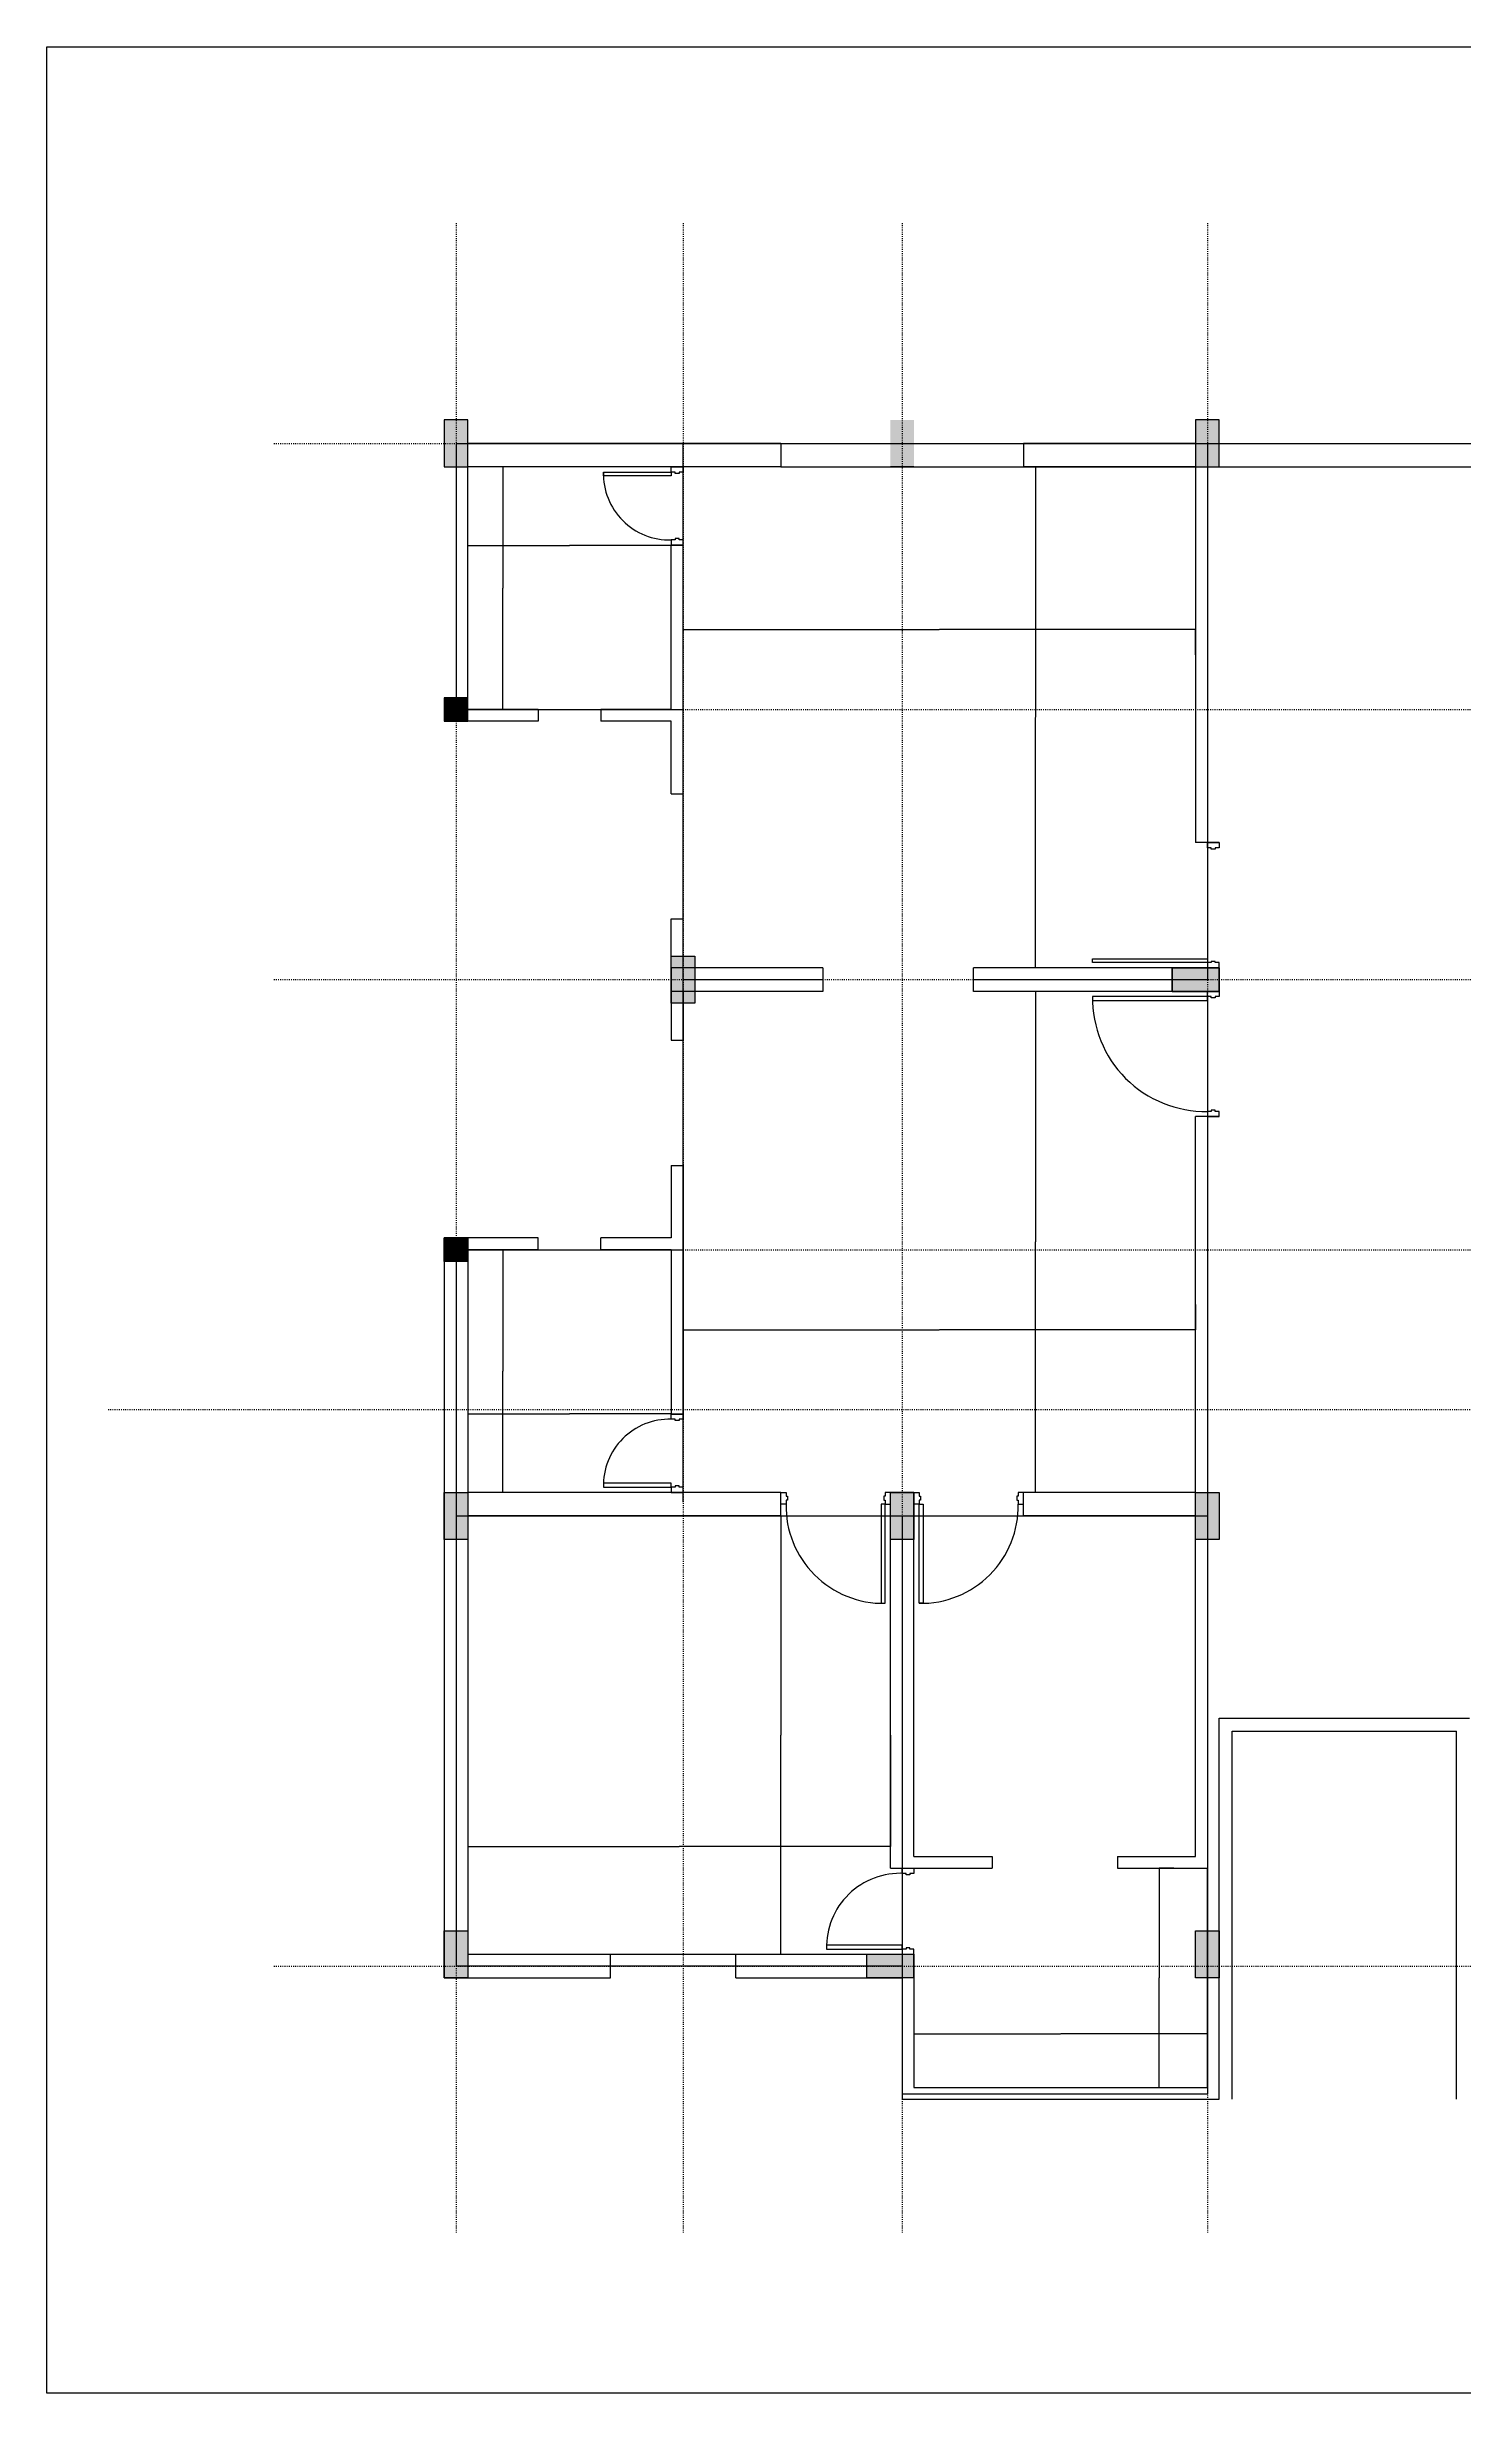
# Model space of a CAD drawing. Header units: metres. Extents: x -72765 to 212724, y -99942 to -66417.
# Drawn here: x 146767 to 166589, y -99452 to -66621 of the extents above; entities that cross this region are included whole.
import ezdxf

# ---------------------------------------------------------------- set-up
doc = ezdxf.new("R2010")
doc.units = ezdxf.units.M
doc.header["$MEASUREMENT"] = 0
doc.linetypes.add('ACAD_ISO03W100', pattern=[30, 12, -18])
for name, color, linetype in [('Beam', 6, 'Continuous'), ('column', 1, 'Continuous'), ('Column_Centreline', 254, 'ACAD_ISO03W100'), ('dim', 192, 'Continuous'), ('Door', 3, 'Continuous')]:
    doc.layers.add(name, color=color, linetype=linetype)
doc.layers.add('Wall', color=7, linetype='Continuous', lineweight=30)
doc.styles.get("Standard").update_dxf_attribs({"font": 'arial.ttf'})
doc.dimstyles.get("Standard").update_dxf_attribs({"dimtxt": 0.18, "dimasz": 0.18, "dimexe": 0.18, "dimexo": 0.0625, "dimgap": 0.09, "dimtad": 0, "dimtih": 1, "dimtoh": 1, "dimdec": 1, "dimzin": 0, "dimdsep": 46, "dimlunit": 4, "dimtxsty": 'Standard', "dimcen": 0.09, "dimadec": 0, "dimazin": 0, "dimtfac": 1, "dimtdec": 1, "dimtofl": 0, "dimtmove": 0, "dimatfit": 3, "dimfxl": 1, "dimtolj": 1, "dimtzin": 0, "dimarcsym": 0})

# ---------------------------------------------------------------- blocks, each defined once
blk = doc.blocks.new('*D367')
at = {"layer": 'Defpoints', "color": 0, "transparency": 16777216}
for p in [(161301.3168988183, -72496.71593495071), (160606.52063097, -79508.13245123268), (161301.3168988183, -79508.13245123268)]:
    blk.add_point(p, dxfattribs=at)
at = {"layer": 'dim', "color": 0, "lineweight": -2, "transparency": 16777216}
for p, q in [((161301.2543988183, -72496.71593495071), (160606.34063097, -72496.71593495071)), ((160606.52063097, -72496.8959349507), (160606.52063097, -76002.12186021313)), ((160606.52063097, -79507.95245123269), (160606.52063097, -76002.72652597028)), ((161301.2543988183, -79508.13245123268), (160606.34063097, -79508.13245123268))]:
    blk.add_line(p, q, dxfattribs=at)
at = {"layer": 'dim', "color": 0, "transparency": 16777216}
for points in [[(160606.49063097, -72496.8959349507), (160606.55063097, -72496.8959349507), (160606.52063097, -72496.71593495071)], [(160606.49063097, -79507.95245123269), (160606.55063097, -79507.95245123269), (160606.52063097, -79508.13245123268)]]:
    blk.add_solid(points, dxfattribs=at)
at = {"layer": 'dim', "color": 0, "transparency": 16777216, "insert": (160606.5206309699, -76002.42419309173), "char_height": 0.18, "attachment_point": 5}
blk.add_mtext('\\A1;584\'-3{\\H1x;\\S1/2;}"', dxfattribs=at)
blk = doc.blocks.new('*D368')
at = {"layer": 'Defpoints', "color": 0, "transparency": 16777216}
for p in [(162846.1453696081, -74773.81248305674), (155670.3987787264, -75136.45195476964), (162846.1453696081, -75125.99712855667)]:
    blk.add_point(p, dxfattribs=at)
at = {"layer": 'dim', "color": 0, "lineweight": -2, "transparency": 16777216}
for p, q in [((155670.3987787264, -75136.38945476964), (155670.3987787264, -74773.63248305675)), ((155670.5787787264, -74773.81248305674), (159257.6674288739, -74773.81248305674)), ((162845.9653696081, -74773.81248305674), (159258.8767194606, -74773.81248305674)), ((162846.1453696081, -75125.93462855667), (162846.1453696081, -74773.63248305675))]:
    blk.add_line(p, q, dxfattribs=at)
at = {"layer": 'dim', "color": 0, "transparency": 16777216}
for points in [[(155670.5787787264, -74773.78248305674), (155670.5787787264, -74773.84248305674), (155670.3987787264, -74773.81248305674)], [(162845.9653696081, -74773.78248305674), (162845.9653696081, -74773.84248305674), (162846.1453696081, -74773.81248305674)]]:
    blk.add_solid(points, dxfattribs=at)
at = {"layer": 'dim', "color": 0, "transparency": 16777216, "insert": (159258.2720741673, -74773.81248305674), "char_height": 0.18, "attachment_point": 5}
blk.add_mtext('\\A1;597\'-11{\\H1x;\\S1/2;}"', dxfattribs=at)
blk = doc.blocks.new('*D369')
at = {"layer": 'Defpoints', "color": 0, "transparency": 16777216}
for p in [(155506.068704127, -73598.31032190227), (152657.6807443872, -74194.79337248775), (155506.068704127, -74194.79337248775)]:
    blk.add_point(p, dxfattribs=at)
at = {"layer": 'dim', "color": 0, "lineweight": -2, "transparency": 16777216}
for p, q in [((152657.6807443872, -74194.73087248775), (152657.6807443872, -73598.13032190228)), ((152657.8607443872, -73598.31032190227), (154081.3384691411, -73598.31032190227)), ((155505.888704127, -73598.31032190227), (154082.4109793731, -73598.31032190227)), ((155506.068704127, -74194.73087248775), (155506.068704127, -73598.13032190228))]:
    blk.add_line(p, q, dxfattribs=at)
at = {"layer": 'dim', "color": 0, "transparency": 16777216}
for points in [[(152657.8607443872, -73598.28032190228), (152657.8607443872, -73598.34032190227), (152657.6807443872, -73598.31032190227)], [(155505.888704127, -73598.28032190228), (155505.888704127, -73598.34032190227), (155506.068704127, -73598.31032190227)]]:
    blk.add_solid(points, dxfattribs=at)
at = {"layer": 'dim', "color": 0, "transparency": 16777216, "insert": (154081.8747242571, -73598.31032190227), "char_height": 0.18, "attachment_point": 5}
blk.add_mtext('\\A1;237\'-4{\\H1x;\\S1/2;}"', dxfattribs=at)
blk = doc.blocks.new('*D370')
at = {"layer": 'Defpoints', "color": 0, "transparency": 16777216}
for p in [(153214.683134114, -72496.71593495071), (153150.6709681932, -75892.87081002485), (153214.683134114, -75892.87081002485)]:
    blk.add_point(p, dxfattribs=at)
at = {"layer": 'dim', "color": 0, "lineweight": -2, "transparency": 16777216}
for p, q in [((153214.620634114, -72496.71593495071), (153150.4909681932, -72496.71593495071)), ((153150.6709681932, -72496.8959349507), (153150.6709681932, -74194.61140795845)), ((153150.6709681932, -75892.69081002485), (153150.6709681932, -74194.97533701711)), ((153214.620634114, -75892.87081002485), (153150.4909681932, -75892.87081002485))]:
    blk.add_line(p, q, dxfattribs=at)
at = {"layer": 'dim', "color": 0, "transparency": 16777216}
for points in [[(153150.6409681932, -72496.8959349507), (153150.7009681932, -72496.8959349507), (153150.6709681932, -72496.71593495071)], [(153150.6409681932, -75892.69081002485), (153150.7009681932, -75892.69081002485), (153150.6709681932, -75892.87081002485)]]:
    blk.add_solid(points, dxfattribs=at)
at = {"layer": 'dim', "color": 0, "transparency": 16777216, "insert": (153150.6709681931, -74194.79337248781), "char_height": 0.18, "attachment_point": 5}
blk.add_mtext("\\A1;283'", dxfattribs=at)
blk = doc.blocks.new('*D371')
at = {"layer": 'Defpoints', "color": 0, "transparency": 16777216}
for p in [(152657.6807443872, -90244.36399178891), (158573.5634299993, -90244.36399178891), (158573.5634299993, -91804.2031534315)]:
    blk.add_point(p, dxfattribs=at)
at = {"layer": 'dim', "color": 0, "lineweight": -2, "transparency": 16777216}
for p, q in [((152657.6807443872, -90244.42649178891), (152657.6807443872, -91804.3831534315)), ((158573.5634299993, -90244.42649178891), (158573.5634299993, -91804.3831534315)), ((152657.8607443872, -91804.2031534315), (155615.3057979709, -91804.2031534315)), ((158573.3834299993, -91804.2031534315), (155615.9383764156, -91804.2031534315))]:
    blk.add_line(p, q, dxfattribs=at)
at = {"layer": 'dim', "color": 0, "transparency": 16777216}
for points in [[(152657.8607443872, -91804.1731534315), (152657.8607443872, -91804.2331534315), (152657.6807443872, -91804.2031534315)], [(158573.3834299993, -91804.1731534315), (158573.3834299993, -91804.2331534315), (158573.5634299993, -91804.2031534315)]]:
    blk.add_solid(points, dxfattribs=at)
at = {"layer": 'dim', "color": 0, "transparency": 16777216, "insert": (155615.6220871932, -91804.2031534315), "char_height": 0.18, "attachment_point": 5}
blk.add_mtext("\\A1;493'", dxfattribs=at)
blk = doc.blocks.new('*D372')
at = {"layer": 'Defpoints', "color": 0, "transparency": 16777216}
for p in [(153657.3553648727, -87176.8692659157), (157039.816067068, -87176.8692659157), (153657.3553648727, -93311.85871766218)]:
    blk.add_point(p, dxfattribs=at)
at = {"layer": 'dim', "color": 0, "lineweight": -2, "transparency": 16777216}
for p, q in [((153657.4178648727, -87176.8692659157), (157039.996067068, -87176.8692659157)), ((157039.816067068, -87177.04926591569), (157039.816067068, -90244.18202725961)), ((157039.816067068, -93311.67871766219), (157039.816067068, -90244.54595631827)), ((153657.4178648727, -93311.85871766218), (157039.996067068, -93311.85871766218))]:
    blk.add_line(p, q, dxfattribs=at)
at = {"layer": 'dim', "color": 0, "transparency": 16777216}
for points in [[(157039.786067068, -87177.04926591569), (157039.846067068, -87177.04926591569), (157039.816067068, -87176.8692659157)], [(157039.786067068, -93311.67871766219), (157039.846067068, -93311.67871766219), (157039.816067068, -93311.85871766218)]]:
    blk.add_solid(points, dxfattribs=at)
at = {"layer": 'dim', "color": 0, "transparency": 16777216, "insert": (157039.816067068, -90244.36399178897), "char_height": 0.18, "attachment_point": 5}
blk.add_mtext('\\A1;511\'-3"', dxfattribs=at)
blk = doc.blocks.new('*D373')
at = {"layer": 'Defpoints', "color": 0, "transparency": 16777216}
for p in [(162541.6035786288, -92106.77150392637), (162334.630040495, -95174.26622979942), (162334.6300404984, -95174.26622979942)]:
    blk.add_point(p, dxfattribs=at)
at = {"layer": 'dim', "color": 0, "lineweight": -2, "transparency": 16777216}
for p, q in [((162541.5410786288, -92106.77150392637), (162334.4500404984, -92106.77150392637)), ((162334.6300404984, -92106.95150392636), (162334.6300404984, -93640.21659537585)), ((162334.6300404984, -95174.08622979943), (162334.6300404984, -93640.82113834994)), ((162334.692540495, -95174.26622979942), (162334.8100404984, -95174.26622979942))]:
    blk.add_line(p, q, dxfattribs=at)
at = {"layer": 'dim', "color": 0, "transparency": 16777216}
for points in [[(162334.6000404984, -92106.95150392636), (162334.6600404984, -92106.95150392636), (162334.6300404984, -92106.77150392637)], [(162334.6000404984, -95174.08622979943), (162334.6600404984, -95174.08622979943), (162334.6300404984, -95174.26622979942)]]:
    blk.add_solid(points, dxfattribs=at)
at = {"layer": 'dim', "color": 0, "transparency": 16777216, "insert": (162334.6300404984, -93640.51886686293), "char_height": 0.18, "attachment_point": 5}
blk.add_mtext('\\A1;255\'-7{\\H1x;\\S1/2;}"', dxfattribs=at)
blk = doc.blocks.new('*D374')
at = {"layer": 'Defpoints', "color": 0, "transparency": 16777216}
for p in [(158902.2235792011, -94289.74592498629), (163010.4754442091, -94289.74592498629), (163010.4754442091, -94427.29474625498)]:
    blk.add_point(p, dxfattribs=at)
at = {"layer": 'dim', "color": 0, "lineweight": -2, "transparency": 16777216}
for p, q in [((158902.2235792011, -94289.80842498629), (158902.2235792011, -94427.47474625497)), ((158902.4035792011, -94427.29474625498), (160955.8148527692, -94427.29474625498)), ((163010.2954442091, -94427.29474625498), (160956.884170641, -94427.29474625498)), ((163010.4754442091, -94289.80842498629), (163010.4754442091, -94427.47474625497))]:
    blk.add_line(p, q, dxfattribs=at)
at = {"layer": 'dim', "color": 0, "transparency": 16777216}
for points in [[(158902.4035792011, -94427.26474625498), (158902.4035792011, -94427.32474625498), (158902.2235792011, -94427.29474625498)], [(163010.2954442091, -94427.26474625498), (163010.2954442091, -94427.32474625498), (163010.4754442091, -94427.29474625498)]]:
    blk.add_solid(points, dxfattribs=at)
at = {"layer": 'dim', "color": 0, "transparency": 16777216, "insert": (160956.3495117051, -94427.29474625498), "char_height": 0.18, "attachment_point": 5}
blk.add_mtext('\\A1;342\'-4{\\H1x;\\S1/2;}"', dxfattribs=at)
blk = doc.blocks.new('*D375')
at = {"layer": 'Defpoints', "color": 0, "transparency": 16777216}
for p in [(160606.52063097, -79836.79260043339), (161301.3168988183, -79836.79260043339), (161301.3168988183, -86848.20911671498)]:
    blk.add_point(p, dxfattribs=at)
at = {"layer": 'dim', "color": 0, "lineweight": -2, "transparency": 16777216}
for p, q in [((161301.2543988183, -79836.79260043339), (160606.34063097, -79836.79260043339)), ((160606.52063097, -79836.97260043338), (160606.52063097, -83342.19852569561)), ((160606.52063097, -86848.02911671498), (160606.52063097, -83342.80319145277)), ((161301.2543988183, -86848.20911671498), (160606.34063097, -86848.20911671498))]:
    blk.add_line(p, q, dxfattribs=at)
at = {"layer": 'dim', "color": 0, "transparency": 16777216}
for points in [[(160606.49063097, -79836.97260043338), (160606.55063097, -79836.97260043338), (160606.52063097, -79836.79260043339)], [(160606.49063097, -86848.02911671498), (160606.55063097, -86848.02911671498), (160606.52063097, -86848.20911671498)]]:
    blk.add_solid(points, dxfattribs=at)
at = {"layer": 'dim', "color": 0, "transparency": 16777216, "insert": (160606.5206309699, -83342.50085857422), "char_height": 0.18, "attachment_point": 5}
blk.add_mtext('\\A1;584\'-3{\\H1x;\\S1/2;}"', dxfattribs=at)
blk = doc.blocks.new('*D376')
at = {"layer": 'Defpoints', "color": 0, "transparency": 16777216}
for p in [(155670.3987787264, -84208.47309689617), (162846.1453696081, -84218.92792310914), (162846.1453696081, -84571.11256860945)]:
    blk.add_point(p, dxfattribs=at)
at = {"layer": 'dim', "color": 0, "lineweight": -2, "transparency": 16777216}
for p, q in [((155670.3987787264, -84208.53559689617), (155670.3987787264, -84571.29256860944)), ((162846.1453696081, -84218.99042310914), (162846.1453696081, -84571.29256860944)), ((155670.5787787264, -84571.11256860945), (159257.6674288739, -84571.11256860945)), ((162845.9653696081, -84571.11256860945), (159258.8767194606, -84571.11256860945))]:
    blk.add_line(p, q, dxfattribs=at)
at = {"layer": 'dim', "color": 0, "transparency": 16777216}
for points in [[(155670.5787787264, -84571.08256860945), (155670.5787787264, -84571.14256860944), (155670.3987787264, -84571.11256860945)], [(162845.9653696081, -84571.08256860945), (162845.9653696081, -84571.14256860944), (162846.1453696081, -84571.11256860945)]]:
    blk.add_solid(points, dxfattribs=at)
at = {"layer": 'dim', "color": 0, "transparency": 16777216, "insert": (159258.2720741673, -84571.11256860945), "char_height": 0.18, "attachment_point": 5}
blk.add_mtext('\\A1;597\'-11{\\H1x;\\S1/2;}"', dxfattribs=at)
blk = doc.blocks.new('*D377')
at = {"layer": 'Defpoints', "color": 0, "transparency": 16777216}
for p in [(152657.6807443872, -85150.13167917788), (155506.068704127, -85150.13167917788), (155506.068704127, -85746.61472976336)]:
    blk.add_point(p, dxfattribs=at)
at = {"layer": 'dim', "color": 0, "lineweight": -2, "transparency": 16777216}
for p, q in [((152657.6807443872, -85150.19417917788), (152657.6807443872, -85746.79472976335)), ((155506.068704127, -85150.19417917788), (155506.068704127, -85746.79472976335)), ((152657.8607443872, -85746.61472976336), (154081.3384691411, -85746.61472976336)), ((155505.888704127, -85746.61472976336), (154082.4109793731, -85746.61472976336))]:
    blk.add_line(p, q, dxfattribs=at)
at = {"layer": 'dim', "color": 0, "transparency": 16777216}
for points in [[(152657.8607443872, -85746.58472976336), (152657.8607443872, -85746.64472976336), (152657.6807443872, -85746.61472976336)], [(155505.888704127, -85746.58472976336), (155505.888704127, -85746.64472976336), (155506.068704127, -85746.61472976336)]]:
    blk.add_solid(points, dxfattribs=at)
at = {"layer": 'dim', "color": 0, "transparency": 16777216, "insert": (154081.8747242571, -85746.61472976336), "char_height": 0.18, "attachment_point": 5}
blk.add_mtext('\\A1;237\'-4{\\H1x;\\S1/2;}"', dxfattribs=at)
blk = doc.blocks.new('*D378')
at = {"layer": 'Defpoints', "color": 0, "transparency": 16777216}
for p in [(153150.6709681932, -83452.05424164084), (153214.683134114, -83452.05424164084), (153214.683134114, -86848.20911671498)]:
    blk.add_point(p, dxfattribs=at)
at = {"layer": 'dim', "color": 0, "lineweight": -2, "transparency": 16777216}
for p, q in [((153214.620634114, -83452.05424164084), (153150.4909681932, -83452.05424164084)), ((153150.6709681932, -83452.23424164084), (153150.6709681932, -85149.94971464858)), ((153150.6709681932, -86848.02911671498), (153150.6709681932, -85150.31364370724)), ((153214.620634114, -86848.20911671498), (153150.4909681932, -86848.20911671498))]:
    blk.add_line(p, q, dxfattribs=at)
at = {"layer": 'dim', "color": 0, "transparency": 16777216}
for points in [[(153150.6409681932, -83452.23424164084), (153150.7009681932, -83452.23424164084), (153150.6709681932, -83452.05424164084)], [(153150.6409681932, -86848.02911671498), (153150.7009681932, -86848.02911671498), (153150.6709681932, -86848.20911671498)]]:
    blk.add_solid(points, dxfattribs=at)
at = {"layer": 'dim', "color": 0, "transparency": 16777216, "insert": (153150.6709681931, -85150.13167917794), "char_height": 0.18, "attachment_point": 5}
blk.add_mtext("\\A1;283'", dxfattribs=at)

msp = doc.modelspace()

# ---------------------------------------------------------------- hatches: boundary and pattern name
at = {"layer": 'column'}
h = msp.add_hatch(color=256, dxfattribs=at)
h.dxf.hatch_style = 1
h.paths.add_polyline_path([(152657.6807443872, -72496.71593495068), (152329.0205951869, -72496.71593495068), (152329.0205951869, -71839.39563654925), (152657.6807443872, -71839.39563654925)])
h = msp.add_hatch(color=256, dxfattribs=at)
h.dxf.hatch_style = 1
h.paths.add_polyline_path([(158902.2235792011, -72496.71593495068), (158573.5634299993, -72496.71593495068), (158573.5634299993, -71839.39563654925), (158902.2235792011, -71839.39563654925)])
h = msp.add_hatch(color=256, dxfattribs=at)
h.dxf.hatch_style = 1
h.paths.add_polyline_path([(163174.80551881, -72496.71593495068), (162846.1453696081, -72496.71593495068), (162846.1453696081, -71839.39563654925), (163174.80551881, -71839.39563654925)])
h = msp.add_hatch(color=256, dxfattribs=at)
h.dxf.hatch_style = 1
h.paths.add_polyline_path([(152657.6807443872, -76057.200884625), (152329.0205951869, -76057.200884625), (152329.0205951869, -75728.54073542428), (152657.6807443872, -75728.54073542428)])
h = msp.add_hatch(color=256, dxfattribs=at)
h.dxf.hatch_style = 1
h.paths.add_polyline_path([(155506.068704127, -80001.12267503353), (155834.7288533273, -80001.12267503353), (155834.7288533273, -79343.8023766321), (155506.068704127, -79343.8023766321)])
h = msp.add_hatch(color=256, dxfattribs=at)
h.dxf.hatch_style = 1
h.paths.add_polyline_path([(163174.80551881, -79836.79260043298), (163174.80551881, -79508.13245123228), (162517.4852204078, -79508.13245123228), (162517.4852204078, -79836.79260043298)])
h = msp.add_hatch(color=256, dxfattribs=at)
h.dxf.hatch_style = 1
h.paths.add_polyline_path([(163174.80551881, -79508.13245123228), (163174.80551881, -79836.79260043298), (162517.4852204078, -79836.79260043298), (162517.4852204078, -79508.13245123228)])
h = msp.add_hatch(color=256, dxfattribs=at)
h.dxf.hatch_style = 1
h.paths.add_polyline_path([(152657.6807443872, -83287.72416704064), (152329.0205951869, -83287.72416704064), (152329.0205951869, -83616.38431624135), (152657.6807443872, -83616.38431624135)])
h = msp.add_hatch(color=256, dxfattribs=at)
h.dxf.hatch_style = 1
h.paths.add_polyline_path([(152657.6807443872, -86848.20911671495), (152329.0205951869, -86848.20911671495), (152329.0205951869, -87505.52941511637), (152657.6807443872, -87505.52941511637)])
h = msp.add_hatch(color=256, dxfattribs=at)
h.dxf.hatch_style = 1
h.paths.add_polyline_path([(158902.2235792011, -86848.20911671495), (158573.5634299993, -86848.20911671495), (158573.5634299993, -87505.52941511637), (158902.2235792011, -87505.52941511637)])
h = msp.add_hatch(color=256, dxfattribs=at)
h.dxf.hatch_style = 1
h.paths.add_polyline_path([(163174.80551881, -86848.20911671495), (162846.1453696081, -86848.20911671495), (162846.1453696081, -87505.52941511637), (163174.80551881, -87505.52941511637)])
h = msp.add_hatch(color=256, dxfattribs=at)
h.dxf.hatch_style = 1
h.paths.add_polyline_path([(152657.6807443872, -92983.19856846145), (152329.0205951869, -92983.19856846145), (152329.0205951869, -93640.51886686287), (152657.6807443872, -93640.51886686287)])
h = msp.add_hatch(color=256, dxfattribs=at)
h.dxf.hatch_style = 1
h.paths.add_polyline_path([(163174.80551881, -92983.19856846145), (162846.1453696081, -92983.19856846145), (162846.1453696081, -93640.51886686287), (163174.80551881, -93640.51886686287)])
h = msp.add_hatch(color=256, dxfattribs=at)
h.dxf.hatch_style = 1
h.paths.add_polyline_path([(158244.9032807989, -93311.85871766215), (158244.9032807989, -93640.51886686287), (158902.2235792011, -93640.51886686287), (158902.2235792011, -93311.85871766215)])

# ---------------------------------------------------------------- linework, layer by layer
for p, q in [((163010.4754442091, -72168.05578574997), (197684.1211848828, -72168.05578574997)), ((157039.8160670623, -72496.71593495068), (197684.1211848828, -72496.71593495068)), ((157626.1296258818, -79508.13245123265), (157626.1296258818, -79836.79260043336)), ((159736.4597106264, -79836.79260043336), (159736.4597106264, -79508.13245123265)), ((163174.80551881, -90006.93955799572), (166680.5137769504, -90006.93955799572)), ((163357.3944905871, -90189.52852977398), (166497.9248051718, -90189.52852977398))]:
    msp.add_line(p, q)
at = {"layer": 'Beam'}
for p, q in [((152493.3506697863, -72168.05578574997), (152493.3506697863, -75892.87081002482)), ((152493.3506697863, -72168.05578574997), (158737.8935046002, -72168.05578574997)), ((155670.3987787279, -86986.79276150752), (155670.3987787279, -72168.05578574997)), ((158737.8935046002, -72168.05578574997), (163010.4754442091, -72168.05578574997)), ((163010.4754442091, -72168.05578574997), (163010.4754442091, -79672.46252583282)), ((152493.3506697863, -75892.87081002482), (155670.3987787264, -75892.87081002482)), ((155670.3987787264, -79672.46252583282), (157626.1296258818, -79672.46252583282)), ((159736.4597106264, -79672.46252583282), (163010.4754442091, -79672.46252583282)), ((163010.4754442091, -79909.8281891446), (163010.4754442076, -87505.52941511637)), ((152493.3506697863, -83452.05424164081), (152493.3506697863, -87176.86926591567)), ((152493.3506697863, -83452.05424164081), (155670.3987787279, -83452.05424164081)), ((152493.3506697863, -87176.86926591567), (152493.3506697863, -93476.1887922642)), ((152493.3506697863, -87176.86926591529), (163010.4754442076, -87176.8692659168)), ((158737.8935046002, -87176.86926591567), (158737.8935046002, -95262.49477132708)), ((163010.4754442076, -87176.86926591453), (163010.4754442091, -95262.49477132708)), ((158737.8935046002, -93476.1887922642), (152493.3506697863, -93476.1887922642)), ((158737.8935046002, -95262.49477132708), (163010.4754442091, -95262.49477132708))]:
    msp.add_line(p, q, dxfattribs=at)
at = {"layer": 'Beam', "color": 3}
msp.add_lwpolyline([(146767.1284748781, -66620.56367874902), (210502.3512124661, -66620.56367874902), (210502.3512124661, -99452.15198313876), (146767.1284748781, -99452.15198313874)], close=True, dxfattribs=at)
at = {"layer": 'column'}
for points in [[(152329.0205951869, -72496.71593495068), (152657.6807443872, -72496.71593495068), (152657.6807443872, -71839.39563654963), (152329.0205951869, -71839.39563654963)], [(162846.1453696081, -72496.71593495068), (163174.80551881, -72496.71593495068), (163174.80551881, -71839.39563654963), (162846.1453696081, -71839.39563654963)], [(152329.0205951869, -76057.200884625), (152657.6807443872, -76057.200884625), (152657.6807443872, -75728.54073542428), (152329.0205951869, -75728.54073542428)], [(155834.7288533273, -80001.12267503353), (155506.068704127, -80001.12267503353), (155506.068704127, -79343.8023766321), (155834.7288533273, -79343.8023766321)], [(163174.80551881, -79508.13245123265), (163174.80551881, -79836.79260043336), (162517.4852204078, -79836.79260043336), (162517.4852204078, -79508.13245123265)], [(163174.80551881, -79836.79260043336), (163174.80551881, -79508.13245123265), (162517.4852204078, -79508.13245123265), (162517.4852204078, -79836.79260043336)], [(152329.0205951869, -83287.72416704064), (152657.6807443872, -83287.72416704064), (152657.6807443872, -83616.38431624135), (152329.0205951869, -83616.38431624135)], [(152329.0205951869, -86848.20911671495), (152657.6807443872, -86848.20911671495), (152657.6807443872, -87505.52941511637), (152329.0205951869, -87505.52941511637)], [(158573.5634299993, -86848.20911671495), (158902.2235792011, -86848.20911671495), (158902.2235792011, -87505.52941511637), (158573.5634299993, -87505.52941511637)], [(162846.1453696081, -86848.20911671495), (163174.80551881, -86848.20911671495), (163174.80551881, -87505.52941511637), (162846.1453696081, -87505.52941511637)], [(152329.0205951869, -92983.19856846145), (152657.6807443872, -92983.19856846145), (152657.6807443872, -93640.51886686287), (152329.0205951869, -93640.51886686287)], [(162846.1453696081, -92983.19856846145), (163174.80551881, -92983.19856846145), (163174.80551881, -93640.51886686287), (162846.1453696081, -93640.51886686287)], [(158244.9032807989, -93640.51886686287), (158244.9032807989, -93311.85871766215), (158902.2235792011, -93311.85871766215), (158902.2235792011, -93640.51886686287)]]:
    msp.add_lwpolyline(points, close=True, dxfattribs=at)
at = {"layer": 'Column_Centreline'}
for p, q in [((152493.3506697863, -69087.05138329121), (152493.3506697863, -97202.80517293977)), ((155670.3987787264, -69087.05138329083), (155670.3987787264, -97202.80517293939)), ((158737.8935046002, -69087.05138329197), (158737.8935046002, -97202.80517294053)), ((163010.4754442076, -69087.05138329235), (163010.4754442076, -97202.8051729409)), ((149943.6108344615, -72168.05578574997), (202846.2444414728, -72168.05578574997)), ((153120.6589434016, -75892.87081002482), (206023.2925504129, -75892.87081002482)), ((149943.6108344615, -79672.46252583282), (202846.2444414728, -79672.46252583282)), ((153120.6589434016, -83452.05424164081), (206023.2925504129, -83452.05424164081)), ((147624.6644393001, -85686.68673714134), (212723.9029358737, -85686.68673714134)), ((149943.6108344615, -93476.1887922642), (202846.2444414728, -93476.1887922642))]:
    msp.add_line(p, q, dxfattribs=at)
at = {"layer": 'Door'}
for points in [[(155506.068704127, -72496.71593495068), (155670.3987787264, -72496.71593495068), (155670.3987787264, -72569.75152366229), (155615.6220871932, -72569.75152366229), (155615.6220871932, -72588.01042084), (155560.8453956601, -72588.01042084), (155560.8453956601, -72569.75152366229), (155506.068704127, -72569.75152366229), (155506.068704127, -72496.71593495068)], [(155506.068704127, -73592.24976561984), (155670.3987787264, -73592.24976561984), (155670.3987787264, -73519.21417690862), (155615.6220871932, -73519.21417690862), (155615.6220871932, -73500.9552797309), (155560.8453956601, -73500.9552797309), (155560.8453956601, -73519.21417690862), (155506.068704127, -73519.21417690862), (155506.068704127, -73592.24976561984)], [(163010.4754442091, -77755.27832216206), (163174.80551881, -77755.27832216206), (163174.80551881, -77828.31391087329), (163120.0288272768, -77828.31391087329), (163120.0288272768, -77846.57280805138), (163065.2521357422, -77846.57280805138), (163065.2521357422, -77828.31391087329), (163010.4754442091, -77828.31391087329), (163010.4754442091, -77755.27832216206)], [(163010.4754442091, -79508.13245123265), (163174.80551881, -79508.13245123265), (163174.80551881, -79435.09686252143), (163120.0288272768, -79435.09686252143), (163120.0288272768, -79416.83796534334), (163065.2521357422, -79416.83796534334), (163065.2521357422, -79435.09686252143), (163010.4754442091, -79435.09686252143), (163010.4754442091, -79508.13245123265)], [(163010.4754442091, -79836.79260043336), (163174.80551881, -79836.79260043336), (163174.80551881, -79909.8281891446), (163120.0288272768, -79909.8281891446), (163120.0288272768, -79928.0870863223), (163065.2521357422, -79928.0870863223), (163065.2521357422, -79909.8281891446), (163010.4754442091, -79909.8281891446), (163010.4754442091, -79836.79260043336)], [(163010.4754442091, -81589.64672950357), (163174.80551881, -81589.64672950357), (163174.80551881, -81516.61114079235), (163120.0288272768, -81516.61114079235), (163120.0288272768, -81498.35224361463), (163065.2521357422, -81498.35224361463), (163065.2521357422, -81516.61114079235), (163010.4754442091, -81516.61114079235), (163010.4754442091, -81589.64672950357)], [(155506.068704127, -85752.6752860458), (155670.3987787264, -85752.6752860458), (155670.3987787264, -85825.71087475702), (155615.6220871932, -85825.71087475702), (155615.6220871932, -85843.96977193511), (155560.8453956601, -85843.96977193511), (155560.8453956601, -85825.71087475702), (155506.068704127, -85825.71087475702), (155506.068704127, -85752.6752860458)], [(155506.068704127, -86848.20911671495), (155670.3987787264, -86848.20911671495), (155670.3987787264, -86775.17352800372), (155615.6220871932, -86775.17352800372), (155615.6220871932, -86756.91463082601), (155560.8453956601, -86756.91463082601), (155560.8453956601, -86775.17352800372), (155506.068704127, -86775.17352800372), (155506.068704127, -86848.20911671495)], [(157039.8160670623, -87012.53919131513), (157039.8160670623, -86848.20911671495), (157112.8516557747, -86848.20911671495), (157112.8516557747, -86902.98580824847), (157131.1105529524, -86902.98580824847), (157131.1105529524, -86957.76249978198), (157112.8516557747, -86957.76249978198), (157112.8516557747, -87012.53919131513), (157039.8160670623, -87012.53919131513)], [(158573.5634299993, -87012.53919131513), (158573.5634299993, -86848.20911671495), (158500.5278412884, -86848.20911671495), (158500.5278412884, -86902.98580824847), (158482.2689441107, -86902.98580824847), (158482.2689441107, -86957.76249978198), (158500.5278412884, -86957.76249978198), (158500.5278412884, -87012.53919131513), (158573.5634299993, -87012.53919131513)], [(158902.2235792011, -87012.53919131513), (158902.2235792011, -86848.20911671495), (158975.259167912, -86848.20911671495), (158975.259167912, -86902.98580824847), (158993.5180650897, -86902.98580824847), (158993.5180650897, -86957.76249978198), (158975.259167912, -86957.76249978198), (158975.259167912, -87012.53919131513), (158902.2235792011, -87012.53919131513)], [(160435.9709421365, -87012.53919131513), (160435.9709421365, -86848.20911671495), (160362.9353534257, -86848.20911671495), (160362.9353534257, -86902.98580824847), (160344.6764562479, -86902.98580824847), (160344.6764562479, -86957.76249978198), (160362.9353534257, -86957.76249978198), (160362.9353534257, -87012.53919131513), (160435.9709421365, -87012.53919131513)], [(158737.8935046002, -92106.77150392634), (158902.2235792011, -92106.77150392634), (158902.2235792011, -92179.80709263757), (158847.4468876664, -92179.80709263757), (158847.4468876664, -92198.06598981528), (158792.6701961333, -92198.06598981528), (158792.6701961333, -92179.80709263757), (158737.8935046002, -92179.80709263757), (158737.8935046002, -92106.77150392634)], [(158737.8935046002, -93311.85871766215), (158902.2235792011, -93311.85871766215), (158902.2235792011, -93238.82312895093), (158847.4468876664, -93238.82312895093), (158847.4468876664, -93220.56423177283), (158792.6701961333, -93220.56423177283), (158792.6701961333, -93238.82312895093), (158737.8935046002, -93238.82312895093), (158737.8935046002, -93311.85871766215)]]:
    msp.add_lwpolyline(points, dxfattribs=at)
for points in [[(155506.068704127, -72569.75152366229), (155506.068704127, -72624.52821519542), (154556.6060508799, -72624.52821519542), (154556.6060508799, -72569.75152366229)], [(161403.6924925613, -79435.09686252143), (161403.6924925613, -79380.3201709879), (163010.4754442091, -79380.3201709879), (163010.4754442091, -79435.09686252143)], [(161403.6924925613, -79909.8281891446), (161403.6924925613, -79964.6048806781), (163010.4754442091, -79964.6048806781), (163010.4754442091, -79909.8281891446)], [(155506.068704127, -86775.17352800372), (155506.068704127, -86720.39683647022), (154556.6060508799, -86720.39683647022), (154556.6060508799, -86775.17352800372)], [(158500.5278412884, -88400.21537682919), (158500.5278412884, -87012.53919131513), (158445.7511497553, -87012.53919131513), (158445.7511497553, -88400.21537682919)], [(158975.259167912, -88400.21537682919), (158975.259167912, -87012.53919131513), (159030.0358594451, -87012.53919131513), (159030.0358594451, -88400.21537682919)], [(158737.8935046002, -93238.82312895093), (158737.8935046002, -93184.0464374174), (157678.8774682868, -93184.0464374174), (157678.8774682868, -93238.82312895093)]]:
    msp.add_lwpolyline(points, close=True, dxfattribs=at)
for centre, radius, start, end in [((155478.6803583596, -72597.13986942885), 922.4809754125534, 178.2986453943851, 271.7013546047815), ((162983.0870984417, -79937.21653491116), 1579.632059237319, 179.0065311436259, 270.9934688571934), ((155478.6803583596, -86747.78518223678), 922.4809754125534, 88.29864539521847, 181.7013546056149), ((158473.1394955211, -87039.92753708207), 1360.563533411207, 178.8465495490793, 271.1534504534383), ((159002.6475136778, -87039.92753708207), 1360.563533411207, 268.8465495465617, 1.153450450920746), ((158711.540852581, -93211.43478318398), 1033.026517929552, 87.01796335052518, 181.5192451438317)]:
    msp.add_arc(centre, radius, start, end, dxfattribs=at)
at = {"layer": 'Wall'}
for p, q in [((157039.8160670623, -72168.05578574997), (152657.6807443872, -72168.05578574997)), ((157039.8160670623, -72168.05578574997), (157039.8160670623, -72496.71593495068)), ((160435.9709421365, -72168.05578574997), (160435.9709421365, -72496.71593495068)), ((162846.1453696081, -72168.05578574997), (160435.9709421365, -72168.05578574997)), ((155670.3987787264, -72496.71593495068), (152657.6807443872, -72496.71593495068)), ((152657.6807443872, -75892.87081002482), (152657.6807443872, -72496.71593495068)), ((155670.3987787264, -72496.71593495068), (155506.068704127, -72496.71593495068)), ((157039.8160670623, -72496.71593495068), (155670.3987787264, -72496.71593495068)), ((158902.2235792011, -72496.71593495068), (158573.5634299993, -72496.71593495068)), ((158902.2235792011, -72496.71593495068), (158573.5634299993, -72496.71593495068)), ((162846.1453696081, -72496.71593495068), (160435.9709421365, -72496.71593495068)), ((162846.1453696081, -72496.71593495068), (162846.1453696081, -77755.27832216206)), ((155670.3987787264, -73592.24976561984), (155506.068704127, -73592.24976561984)), ((155506.068704127, -75892.87081002482), (155506.068704127, -73592.24976561984)), ((155670.3987787264, -77070.56967799408), (155670.3987787264, -73592.24976561984)), ((153643.6611919897, -76057.200884625), (152329.0205951869, -76057.200884625)), ((153643.6611919897, -75892.87081002482), (152657.6807443872, -75892.87081002482)), ((153643.6611919897, -75892.87081002482), (153643.6611919897, -76057.200884625)), ((155506.068704127, -75892.87081002482), (154520.0882565244, -75892.87081002482)), ((154520.0882565244, -75892.87081002482), (154520.0882565244, -76057.200884625)), ((155506.068704127, -76057.200884625), (154520.0882565244, -76057.200884625)), ((155506.068704127, -77070.56967799408), (155506.068704127, -76057.200884625)), ((155506.068704127, -77070.56967799408), (155670.3987787264, -77070.56967799408)), ((163174.80551881, -77755.27832216206), (162846.1453696081, -77755.27832216206)), ((155506.068704127, -79836.79260043336), (155506.068704127, -78823.42380706428)), ((155506.068704127, -78823.42380706428), (155670.3987787264, -78823.42380706428)), ((155670.3987787264, -79508.13245123265), (155670.3987787264, -78823.42380706428)), ((157626.1296258818, -79508.13245123265), (155506.068704127, -79508.13245123265)), ((155506.068704127, -79508.13245123265), (155506.068704127, -80521.50124460136)), ((157626.1296258818, -79508.13245123265), (155670.3987787264, -79508.13245123265)), ((163174.80551881, -79508.13245123265), (159736.4597106264, -79508.13245123265)), ((163174.80551881, -79508.13245123265), (159736.4597106264, -79508.13245123265)), ((163174.80551881, -79508.13245123265), (163174.80551881, -79836.79260043336)), ((163174.80551881, -79836.79260043336), (163174.80551881, -79508.13245123265)), ((163174.80551881, -79836.79260043336), (163174.80551881, -79508.13245123265)), ((163174.80551881, -79508.13245123265), (163174.80551881, -79836.79260043336)), ((157626.1296258818, -79836.79260043336), (155506.068704127, -79836.79260043336)), ((157626.1296258818, -79836.79260043336), (155670.3987787264, -79836.79260043336)), ((155670.3987787264, -79836.79260043336), (155670.3987787264, -80521.50124460136)), ((163174.80551881, -79836.79260043336), (159736.4597106264, -79836.79260043336)), ((163174.80551881, -79836.79260043336), (159736.4597106264, -79836.79260043336)), ((155506.068704127, -80521.50124460136), (155670.3987787264, -80521.50124460136)), ((163174.80551881, -81589.64672950357), (162846.1453696081, -81589.64672950357)), ((162846.1453696081, -86848.20911671495), (162846.1453696081, -81589.64672950357)), ((155506.068704127, -82274.35537367195), (155506.068704127, -83287.72416704064)), ((155506.068704127, -82274.35537367195), (155670.3987787264, -82274.35537367195)), ((155670.3987787264, -82274.35537367195), (155670.3987787264, -85752.6752860458)), ((153643.6611919897, -83287.72416704064), (152329.0205951869, -83287.72416704064)), ((152329.0205951869, -83287.72416704064), (152329.0205951869, -93640.51886686287)), ((153643.6611919897, -83452.05424164081), (153643.6611919897, -83287.72416704064)), ((155506.068704127, -83287.72416704064), (154520.0882565244, -83287.72416704064)), ((154520.0882565244, -83452.05424164081), (154520.0882565244, -83287.72416704064)), ((153643.6611919897, -83452.05424164081), (152657.6807443872, -83452.05424164081)), ((152657.6807443872, -83452.05424164081), (152657.6807443872, -86848.20911671495)), ((155506.068704127, -83452.05424164081), (154520.0882565244, -83452.05424164081)), ((155506.068704127, -83452.05424164081), (155506.068704127, -85752.6752860458)), ((155670.3987787264, -85752.6752860458), (155506.068704127, -85752.6752860458)), ((155670.3987787264, -86848.20911671495), (152657.6807443872, -86848.20911671495)), ((155670.3987787264, -86848.20911671495), (155506.068704127, -86848.20911671495)), ((157039.8160670623, -86848.20911671495), (155670.3987787264, -86848.20911671495)), ((157039.8160670623, -87176.86926591567), (157039.8160670623, -86848.20911671495)), ((158573.5634299993, -92106.77150392634), (158573.5634299993, -86848.20911671495)), ((158902.2235792011, -86848.20911671495), (158573.5634299993, -86848.20911671495)), ((158902.2235792011, -91942.44142932579), (158902.2235792011, -86848.20911671495)), ((160435.9709421365, -87176.86926591567), (160435.9709421365, -86848.20911671495)), ((162846.1453696081, -86848.20911671495), (160435.9709421365, -86848.20911671495)), ((157039.8160670623, -87176.86926591567), (152657.6807443872, -87176.86926591567)), ((152657.6807443872, -87176.86926591567), (152657.6807443872, -93311.85871766215)), ((162846.1453696081, -87176.86926591567), (160435.9709421365, -87176.86926591567)), ((162846.1453696081, -91942.44142932579), (162846.1453696081, -87176.86926591567)), ((163174.80551881, -95338.59630439994), (163174.80551881, -90006.93955799572)), ((163357.3944905871, -95338.59630439994), (163357.3944905871, -90189.52852977398)), ((166497.9248051718, -95338.59630439994), (166497.9248051718, -90189.52852977398)), ((158573.5634299993, -92106.77150392634), (158902.2235792011, -92106.77150392634)), ((158902.2235792011, -91942.44142932579), (159997.7574098699, -91942.44142932579)), ((158902.2235792011, -92106.77150392634), (159997.7574098699, -92106.77150392634)), ((159997.7574098699, -91942.44142932579), (159997.7574098699, -92106.77150392634)), ((161750.6115389394, -91942.44142932579), (162846.1453696081, -91942.44142932579)), ((161750.6115389394, -91942.44142932579), (161750.6115389394, -92106.77150392634)), ((161750.6115389394, -92106.77150392634), (163010.4754442091, -92106.77150392634)), ((163010.4754442091, -95174.2662297994), (163010.4754442091, -92106.77150392634)), ((152657.6807443872, -93311.85871766215), (154657.029985358, -93311.85871766215)), ((154657.029985358, -93640.51886686287), (154657.029985358, -93311.85871766215)), ((156409.884114429, -93311.85871766215), (158902.2235792011, -93311.85871766215)), ((156409.884114429, -93640.51886686287), (156409.884114429, -93311.85871766215)), ((158902.2235792011, -93640.51886686287), (158902.2235792011, -93311.85871766215)), ((152329.0205951869, -93640.51886686287), (154657.029985358, -93640.51886686287)), ((156409.884114429, -93640.51886686287), (158737.8935046002, -93640.51886686287)), ((158737.8935046002, -93640.51886686287), (158737.8935046002, -95338.59630439994)), ((158902.2235792011, -93640.51886686287), (158902.2235792011, -95174.2662297994)), ((158902.2235792011, -95174.2662297994), (163010.4754442091, -95174.2662297994)), ((158737.8935046002, -95338.59630439994), (163174.80551881, -95338.59630439994))]:
    msp.add_line(p, q, dxfattribs=at)

# ---------------------------------------------------------------- dimensions: what is measured, and where the dimension line sits
at = {"layer": 'dim'}
for base, p1, p2, angle, picture, middle in [((153150.6709681932, -75892.87081002485), (153214.6831341139, -72496.71593495068), (153214.6831341139, -75892.87081002482), 90, '*D370', (153150.6709681931, -74194.79337248781)), ((160606.52063097, -79508.13245123268), (161301.3168988182, -72496.71593495068), (161301.3168988182, -79508.13245123265), 90, '*D367', (160606.5206309699, -76002.42419309173)), ((160606.52063097, -79836.79260043339), (161301.3168988182, -86848.20911671495), (161301.3168988182, -79836.79260043336), 270, '*D375', (160606.5206309699, -83342.50085857422)), ((153150.6709681932, -83452.05424164084), (153214.6831341139, -86848.20911671495), (153214.6831341139, -83452.05424164081), 270, '*D378', (153150.6709681931, -85150.13167917794)), ((157039.816067068, -87176.8692659157), (153657.3553648726, -93311.85871766215), (153657.3553648726, -87176.86926591567), 270, '*D372', (157039.816067068, -90244.36399178897)), ((162334.6300404984, -95174.26622979942), (162541.6035786288, -92106.77150392634), (162334.6300404949, -95174.2662297994), 270, '*D373', (162334.6300404984, -93640.51886686293))]:
    dim = msp.add_linear_dim(base=base, p1=p1, p2=p2, angle=angle, dimstyle='Standard', dxfattribs=at)
    dim.commit()
    dim.dimension.update_dxf_attribs({"geometry": picture, "text_midpoint": middle})
for base, p1, p2, picture, middle in [((155506.068704127, -73598.31032190227), (152657.6807443872, -74194.79337248775), (155506.068704127, -74194.79337248775), '*D369', (154081.8747242571, -73598.31032190227)), ((162846.1453696081, -74773.81248305674), (155670.3987787264, -75136.45195476964), (162846.1453696081, -75125.99712855667), '*D368', (159258.2720741673, -74773.81248305674)), ((162846.1453696081, -84571.11256860945), (155670.3987787264, -84208.47309689617), (162846.1453696081, -84218.92792310914), '*D376', (159258.2720741673, -84571.11256860945)), ((155506.068704127, -85746.61472976336), (152657.6807443872, -85150.13167917788), (155506.068704127, -85150.13167917788), '*D377', (154081.8747242571, -85746.61472976336)), ((158573.5634299993, -91804.2031534315), (152657.6807443872, -90244.36399178891), (158573.5634299993, -90244.36399178891), '*D371', (155615.6220871932, -91804.2031534315)), ((163010.4754442091, -94427.29474625498), (158902.2235792011, -94289.74592498629), (163010.4754442091, -94289.74592498629), '*D374', (160956.3495117051, -94427.29474625498))]:
    dim = msp.add_linear_dim(base=base, p1=p1, p2=p2, dimstyle='Standard', dxfattribs=at)
    dim.commit()
    dim.dimension.update_dxf_attribs({"geometry": picture, "text_midpoint": middle})

doc.saveas('drawing.dxf')
